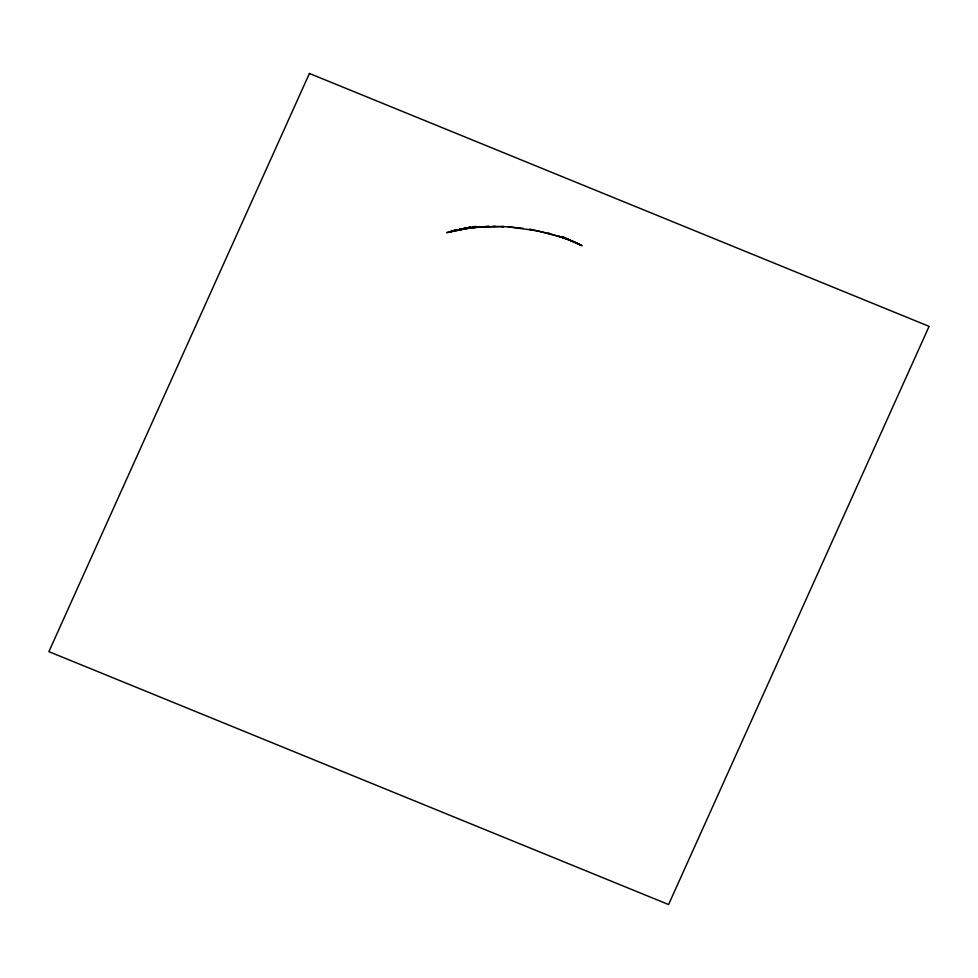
<?xml version="1.0" encoding="UTF-8"?>
<svg xmlns="http://www.w3.org/2000/svg" width="978" height="978" viewBox="0 0 978 978"><rect width="100%" height="100%" fill="white"/><g stroke="black" fill="none" stroke-linecap="round" stroke-linejoin="round"><path stroke-width="1.47" d="M455.406 230.392L446.714 232.642L472.618 227.373L450.772 231.346M451.359 231.566L465.357 228.277L453.389 230.93L464.684 228.375M448.755 231.957L468.01 228.106L488.988 226.431L470.002 227.85L452.802 230.771L470.65 227.519M469.306 227.458L462.667 228.876L469.868 227.373M469.978 227.336L466.005 228.118L470.418 227.336M457.411 229.928L476.555 227.141L503.89 226.603L493.523 226.383M466.677 227.996L470.65 227.287M473.291 226.81L475.931 226.407M471.983 227.568L463.425 228.693L474.587 227.251M470.002 227.85L476.555 227.141M487.02 226.529L478.535 227.006L495.467 226.407M501.934 226.541L510.32 227.018M523.132 228.351L508.389 226.847L537.766 230.845L562.937 237.642L548.499 233.314L550.394 233.84L529.514 229.292L531.421 229.634M563.646 237.263L577.79 243.583L569.746 240.136M562.912 236.945L580.223 244.855L576.494 243.143M574.062 241.945L582.081 245.686L575.92 242.788M309.415 73.46L48.9 651.641L668.585 904.54L929.1 326.359L309.415 73.46M567.277 239.243L559.159 236.346L573.487 241.664L565.394 238.522L567.277 239.243"/></g></svg>
